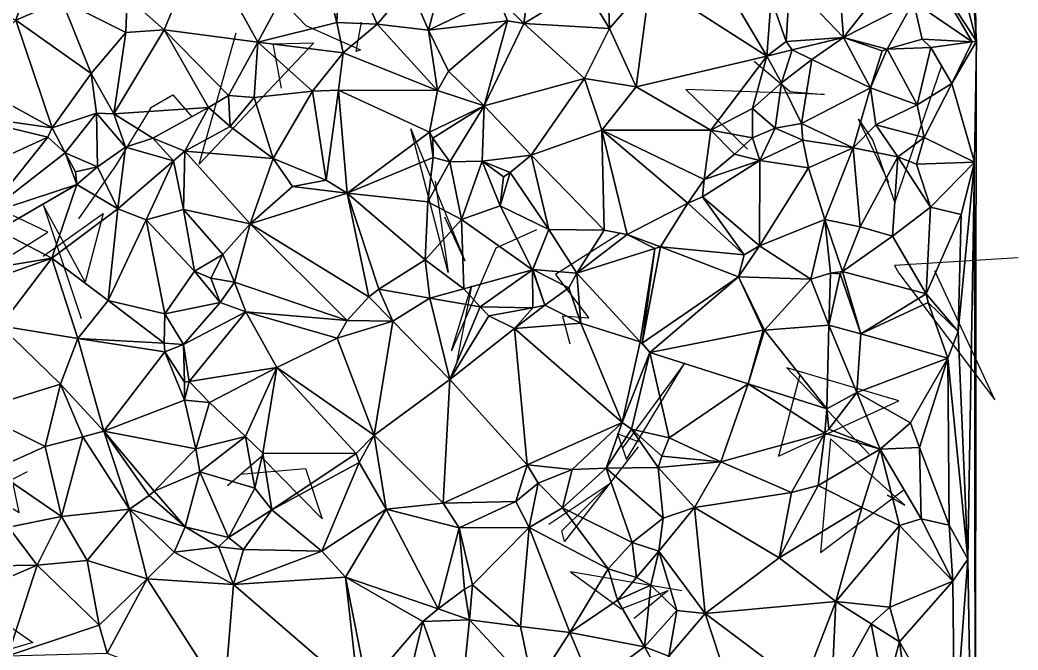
# Model space of a CAD drawing. Header units: metres. Extents: x -15.8 to 15.5, y -15.7 to 15.6.
# Drawn here: x 2.29 to 15.55, y -1.76 to 6.61 of the extents above; entities that cross this region are included whole.
import ezdxf

# ---------------------------------------------------------------- set-up
doc = ezdxf.new("R2010")
doc.units = ezdxf.units.M
doc.layers.add('CRACKS', color=1, linetype='Continuous')
doc.layers.add('STREET_MESH', color=7, linetype='Continuous')

msp = doc.modelspace()

# ---------------------------------------------------------------- linework, layer by layer
at = {"layer": 'CRACKS'}
for points in [[(5.796, 6.84, 0.1), (6.087, 6.532, 0.1), (6.812, 6.21, 0.1), (6.755, 6.187, 0.1), (6.825, 6.579, 0.1)], [(5.766, 5.702, 0.1), (5.654, 6.292, 0.1), (6.195, 6.301, 0.1), (4.671, 4.694, 0.1), (5.162, 6.435, 0.1)], [(12.043, 6.058, 0.1), (12.521, 5.658, 0.1), (12.977, 5.616, 0.1), (11.135, 5.684, 0.1), (11.952, 4.89, 0.1)], [(13.83, 4.449, 0.1), (13.427, 5.29, 0.1), (13.615, 5.009, 0.1), (13.911, 4.178, 0.1), (14.532, 6.003, 0.1)], [(3.075, 3.965, 0.1), (3.573, 4.685, 0.1), (4.037, 5.449, 0.1), (4.322, 5.614, 0.1), (4.573, 5.32, 0.1)], [(7.807, 4.466, 0.1), (7.976, 3.257, 0.1), (7.481, 5.16, 0.1), (8.2, 3.41, 0.1), (7.934, 3.99, 0.1)], [(0.919, 3.579, 0.1), (1.705, 3.194, 0.1), (2.662, 3.788, 0.1), (1.182, 4.494, 0.1), (2.106, 4.903, 0.1)], [(2.598, 3.471, 0.1), (3.394, 4.037, 0.1), (3.156, 3.128, 0.1), (2.605, 4.143, 0.1), (3.105, 2.646, 0.1)], [(9.152, 3.822, 0.1), (8.609, 3.58, 0.1), (8.023, 2.215, 0.1), (8.288, 3.076, 0.1), (8.092, 2.072, 0.1)], [(10.252, 3.77, 0.1), (9.405, 3.23, 0.1), (9.846, 2.65, 0.1), (9.496, 2.674, 0.1), (9.591, 2.31, 0.1)], [(15.545, 3.448, 0.1), (13.904, 3.347, 0.1), (13.962, 3.245, 0.1), (15.236, 1.563, 0.1), (14.438, 3.276, 0.1)], [(10.504, 1.009, 0.1), (10.224, 1.113, 0.1), (10.345, 0.773, 0.1), (11.12, 2.058, 0.1), (10.297, 0.932, 0.1)], [(12.647, 1.897, 0.1), (12.366, 0.817, 0.1), (13.96, 1.55, 0.1), (12.475, 1.991, 0.1), (13.567, 0.845, 0.1)], [(2.386, 0.609, 0.1), (1.619, 0.217, 0.1), (1.741, 0.401, 0.1), (2.279, 0.071, 0.1), (2.033, 1.266, 0.1)], [(10.501, 0.94, 0.1), (9.522, -0.316, 0.1), (9.488, -0.173, 0.1), (10.113, 0.439, 0.1), (9.314, -0.089, 0.1)], [(13.805, 0.303, 0.1), (14.041, 0.168, 0.1), (13.055, 1.048, 0.1), (12.924, -0.461, 0.1), (14.028, 0.37, 0.1)], [(5.215, 0.578, 0.1), (6.082, 0.654, 0.1), (6.305, -0.016, 0.1), (5.496, 0.808, 0.1), (5.048, 0.422, 0.1)], [(11.081, -0.968, 0.1), (9.6, -0.717, 0.1), (10.274, -1.208, 0.1), (10.899, -0.967, 0.1), (10.447, -1.338, 0.1)], [(1.287, -0.836, 0.1), (2.462, -1.657, 0.1), (1.635, -1.898, 0.1), (2.866, -2.43, 0.1), (1.96, -2.507, 0.1)]]:
    msp.add_polyline3d(points, dxfattribs=at)
at = {"layer": 'STREET_MESH'}
for points in [[(14.867, 12.585), (14.855, 8.264), (14.992, 6.327)], [(14.855, 8.264), (14.602, 7.82), (14.992, 6.327)], [(6.209, 7.72), (4.701, 7.662), (5.451, 6.311)], [(6.501, 6.571), (6.209, 7.72), (5.451, 6.311)], [(6.209, 7.72), (6.501, 6.571), (6.547, 7.669)], [(13.12, 7.767), (12.514, 7.121), (13.229, 6.374)], [(13.12, 7.767), (13.229, 6.374), (14.003, 7.362)], [(14.602, 7.82), (14.374, 7.276), (14.992, 6.327)], [(4.701, 7.662), (3.715, 6.914), (4.204, 6.475)], [(5.451, 6.311), (4.701, 7.662), (4.204, 6.475)], [(6.501, 6.571), (7.035, 6.549), (6.547, 7.669)], [(7.035, 6.549), (7.463, 7.059), (6.547, 7.669)], [(8.984, 6.559), (9.083, 7.328), (8.638, 6.914)], [(9.083, 7.328), (8.984, 6.559), (9.785, 7.047)], [(11.487, 7.349), (10.659, 7.122), (12.209, 6.128)], [(12.267, 6.893), (11.487, 7.349), (12.209, 6.128)], [(14.003, 7.362), (13.229, 6.374), (14.156, 6.847)], [(2.425, 7.159), (1.171, 7.087), (2.235, 6.602)], [(2.847, 6.867), (2.425, 7.159), (2.235, 6.602)], [(7.463, 7.059), (7.718, 6.47), (7.902, 7.184)], [(7.718, 6.47), (8.638, 6.914), (7.902, 7.184)], [(14.374, 7.276), (14.156, 6.847), (14.938, 6.316)], [(14.374, 7.276), (14.938, 6.316), (14.992, 6.327)], [(7.463, 7.059), (7.035, 6.549), (7.718, 6.47)], [(8.984, 6.559), (10.119, 6.494), (9.785, 7.047)], [(9.785, 7.047), (10.119, 6.494), (10.111, 6.744)], [(10.119, 6.494), (10.659, 7.122), (10.111, 6.744)], [(10.659, 7.122), (10.119, 6.494), (10.476, 5.719)], [(10.659, 7.122), (10.476, 5.719), (12.209, 6.128)], [(12.267, 6.893), (12.467, 6.321), (12.514, 7.121)], [(12.514, 7.121), (12.467, 6.321), (13.229, 6.374)], [(3.715, 6.914), (2.847, 6.867), (3.697, 6.442)], [(3.715, 6.914), (3.697, 6.442), (4.204, 6.475)], [(8.767, 6.597), (8.638, 6.914), (7.718, 6.47)], [(8.984, 6.559), (8.638, 6.914), (8.767, 6.597)], [(12.467, 6.321), (12.267, 6.893), (12.209, 6.128)], [(2.847, 6.867), (2.235, 6.602), (3.235, 5.898)], [(3.697, 6.442), (2.847, 6.867), (3.235, 5.898)], [(13.229, 6.374), (13.808, 6.22), (14.156, 6.847)], [(14.156, 6.847), (13.808, 6.22), (14.274, 6.351)], [(14.156, 6.847), (14.274, 6.351), (14.938, 6.316)], [(2.719, 5.175), (2.235, 6.602), (1.48, 5.858)], [(2.235, 6.602), (2.719, 5.175), (3.235, 5.898)], [(6.581, 6.169), (6.501, 6.571), (5.451, 6.311)], [(6.581, 6.169), (7.035, 6.549), (6.501, 6.571)], [(7.836, 5.671), (7.035, 6.549), (6.581, 6.169)], [(7.035, 6.549), (7.836, 5.671), (7.718, 6.47)], [(8.767, 6.597), (7.718, 6.47), (7.981, 5.925)], [(8.457, 5.469), (8.767, 6.597), (7.981, 5.925)], [(8.457, 5.469), (8.984, 6.559), (8.767, 6.597)], [(9.786, 5.831), (8.984, 6.559), (8.457, 5.469)], [(8.984, 6.559), (9.786, 5.831), (10.119, 6.494)], [(3.697, 6.442), (3.235, 5.898), (3.536, 5.359)], [(4.204, 6.475), (3.536, 5.359), (4.794, 5.446)], [(3.697, 6.442), (3.536, 5.359), (4.204, 6.475)], [(5.06, 5.606), (4.204, 6.475), (4.794, 5.446)], [(5.451, 6.311), (4.204, 6.475), (5.06, 5.606)], [(7.718, 6.47), (7.836, 5.671), (7.981, 5.925)], [(10.119, 6.494), (9.786, 5.831), (10.476, 5.719)], [(12.467, 6.321), (12.546, 6.208), (13.229, 6.374)], [(13.229, 6.374), (12.546, 6.208), (12.809, 6.083)], [(13.229, 6.374), (12.809, 6.083), (13.584, 5.706)], [(13.739, 6.195), (13.229, 6.374), (13.584, 5.706)], [(13.808, 6.22), (13.229, 6.374), (13.739, 6.195)], [(5.4, 5.576), (5.451, 6.311), (5.06, 5.606)], [(5.451, 6.311), (5.4, 5.576), (6.176, 5.663)], [(6.581, 6.169), (5.451, 6.311), (6.176, 5.663)], [(12.546, 6.208), (12.467, 6.321), (12.209, 6.128)], [(14.274, 6.351), (13.808, 6.22), (14.385, 6.243)], [(13.808, 6.22), (14.205, 5.482), (14.385, 6.243)], [(14.385, 6.243), (14.205, 5.482), (14.666, 5.762)], [(14.938, 6.316), (14.274, 6.351), (14.385, 6.243)], [(14.938, 6.316), (14.385, 6.243), (14.666, 5.762)], [(14.666, 5.762), (14.968, 4.718), (14.992, 6.327)], [(14.938, 6.316), (14.666, 5.762), (14.992, 6.327)], [(14.968, 4.718), (14.979, -6.691), (14.992, 6.327)], [(6.521, 5.677), (6.581, 6.169), (6.176, 5.663)], [(7.836, 5.671), (6.581, 6.169), (6.521, 5.677)], [(10.476, 5.719), (11.466, 5.145), (12.209, 6.128)], [(11.466, 5.145), (12.02, 5.43), (12.209, 6.128)], [(12.02, 5.43), (12.404, 5.771), (12.209, 6.128)], [(12.404, 5.771), (12.546, 6.208), (12.209, 6.128)], [(12.546, 6.208), (12.404, 5.771), (12.809, 6.083)], [(14.205, 5.482), (13.808, 6.22), (13.584, 5.706)], [(13.808, 6.22), (13.739, 6.195), (13.584, 5.706)], [(12.404, 5.771), (12.67, 5.234), (12.809, 6.083)], [(12.809, 6.083), (12.67, 5.234), (13.584, 5.706)], [(1.348, 5.368), (2.719, 5.175), (1.48, 5.858)], [(3.235, 5.898), (2.719, 5.175), (3.306, 5.37)], [(3.536, 5.359), (3.235, 5.898), (3.306, 5.37)], [(7.836, 5.671), (8.457, 5.469), (7.981, 5.925)], [(9.786, 5.831), (8.457, 5.469), (9.078, 4.811)], [(10.016, 5.142), (9.786, 5.831), (9.078, 4.811)], [(9.786, 5.831), (10.016, 5.142), (10.476, 5.719)], [(10.016, 5.142), (11.466, 5.145), (10.476, 5.719)], [(12.02, 5.43), (12.319, 5.169), (12.404, 5.771)], [(12.319, 5.169), (12.67, 5.234), (12.404, 5.771)], [(12.67, 5.234), (13.354, 4.908), (13.584, 5.706)], [(13.354, 4.908), (13.657, 5.215), (13.584, 5.706)], [(13.657, 5.215), (14.205, 5.482), (13.584, 5.706)], [(14.205, 5.482), (14.299, 5.047), (14.666, 5.762)], [(14.666, 5.762), (14.299, 5.047), (14.968, 4.718)], [(5.081, 5.192), (5.06, 5.606), (4.794, 5.446)], [(5.081, 5.192), (5.4, 5.576), (5.06, 5.606)], [(5.652, 4.767), (5.4, 5.576), (5.081, 5.192)], [(5.4, 5.576), (5.652, 4.767), (6.176, 5.663)], [(5.652, 4.767), (6.356, 4.48), (6.176, 5.663)], [(6.356, 4.48), (6.521, 5.677), (6.176, 5.663)], [(6.637, 4.308), (6.521, 5.677), (6.356, 4.48)], [(6.637, 4.308), (7.73, 5.117), (6.521, 5.677)], [(7.73, 5.117), (7.836, 5.671), (6.521, 5.677)], [(8.457, 5.469), (7.836, 5.671), (7.73, 5.117)], [(3.536, 5.359), (4.057, 5.037), (4.794, 5.446)], [(4.057, 5.037), (4.48, 4.867), (4.794, 5.446)], [(4.48, 4.867), (5.081, 5.192), (4.794, 5.446)], [(7.773, 5.036), (8.457, 5.469), (7.73, 5.117)], [(7.773, 5.036), (8.001, 4.724), (8.457, 5.469)], [(8.457, 5.469), (8.001, 4.724), (8.431, 4.734)], [(8.457, 5.469), (8.431, 4.734), (9.078, 4.811)], [(13.657, 5.215), (14.299, 5.047), (14.205, 5.482)], [(1.348, 5.368), (1.267, 4.416), (2.662, 5.05)], [(2.719, 5.175), (1.348, 5.368), (2.662, 5.05)], [(2.719, 5.175), (2.891, 4.842), (3.306, 5.37)], [(2.891, 4.842), (3.322, 4.656), (3.306, 5.37)], [(3.693, 4.919), (3.536, 5.359), (3.306, 5.37)], [(3.322, 4.656), (3.693, 4.919), (3.306, 5.37)], [(3.693, 4.919), (4.057, 5.037), (3.536, 5.359)], [(12.017, 5.042), (12.02, 5.43), (11.466, 5.145)], [(12.017, 5.042), (12.319, 5.169), (12.02, 5.43)], [(2.891, 4.842), (2.719, 5.175), (2.662, 5.05)], [(4.48, 4.867), (5.652, 4.767), (5.081, 5.192)], [(12.67, 5.234), (12.319, 5.169), (12.686, 5.011)], [(13.354, 4.908), (12.67, 5.234), (12.686, 5.011)], [(13.95, 4.788), (13.657, 5.215), (13.354, 4.908)], [(13.95, 4.788), (14.299, 5.047), (13.657, 5.215)], [(1.267, 4.416), (1.842, 4.027), (2.662, 5.05)], [(1.842, 4.027), (2.891, 4.842), (2.662, 5.05)], [(4.057, 5.037), (3.693, 4.919), (4.329, 4.739)], [(4.48, 4.867), (4.057, 5.037), (4.329, 4.739)], [(7.73, 5.117), (6.637, 4.308), (7.777, 4.782)], [(7.773, 5.036), (7.73, 5.117), (7.777, 4.782)], [(10.047, 3.816), (10.016, 5.142), (9.078, 4.811)], [(10.016, 5.142), (11.379, 4.488), (11.466, 5.145)], [(10.016, 5.142), (11.158, 4.175), (11.379, 4.488)], [(10.356, 3.758), (11.158, 4.175), (10.016, 5.142)], [(10.047, 3.816), (10.356, 3.758), (10.016, 5.142)], [(11.379, 4.488), (11.781, 4.827), (11.466, 5.145)], [(11.781, 4.827), (12.017, 5.042), (11.466, 5.145)], [(12.017, 5.042), (11.781, 4.827), (12.118, 4.743)], [(12.017, 5.042), (12.118, 4.743), (12.319, 5.169)], [(12.319, 5.169), (12.118, 4.743), (12.686, 5.011)], [(14.197, 4.692), (14.299, 5.047), (13.95, 4.788)], [(14.299, 5.047), (14.197, 4.692), (14.968, 4.718)], [(3.322, 4.656), (3.589, 4.1), (3.693, 4.919)], [(3.693, 4.919), (3.589, 4.1), (4.329, 4.739)], [(8.001, 4.724), (7.773, 5.036), (7.777, 4.782)], [(12.118, 4.743), (12.764, 4.646), (12.686, 5.011)], [(12.764, 4.646), (13.354, 4.908), (12.686, 5.011)], [(12.764, 4.646), (12.979, 3.96), (13.354, 4.908)], [(13.354, 4.908), (12.979, 3.96), (13.449, 3.862)], [(13.95, 4.788), (13.354, 4.908), (13.449, 3.862)], [(2.891, 4.842), (1.842, 4.027), (3.048, 4.423)], [(3.03, 4.591), (2.891, 4.842), (3.048, 4.423)], [(3.03, 4.591), (3.322, 4.656), (2.891, 4.842)], [(4.461, 4.092), (4.48, 4.867), (4.329, 4.739)], [(4.48, 4.867), (4.461, 4.092), (5.346, 3.901)], [(5.652, 4.767), (4.48, 4.867), (5.346, 3.901)], [(6.637, 4.308), (7.707, 4.192), (7.777, 4.782)], [(7.707, 4.192), (8.001, 4.724), (7.777, 4.782)], [(9.078, 4.811), (8.431, 4.734), (8.803, 4.58)], [(9.316, 3.827), (9.078, 4.811), (8.803, 4.58)], [(10.047, 3.816), (9.078, 4.811), (9.316, 3.827)], [(12.118, 4.743), (11.781, 4.827), (11.379, 4.488)], [(13.879, 3.738), (13.95, 4.788), (13.449, 3.862)], [(13.95, 4.788), (13.879, 3.738), (14.381, 4.12)], [(14.197, 4.692), (13.95, 4.788), (14.381, 4.12)], [(3.322, 4.656), (3.03, 4.591), (3.048, 4.423)], [(3.589, 4.1), (3.322, 4.656), (3.048, 4.423)], [(3.589, 4.1), (3.965, 3.956), (4.329, 4.739)], [(3.965, 3.956), (4.461, 4.092), (4.329, 4.739)], [(5.912, 4.397), (5.652, 4.767), (5.346, 3.901)], [(5.912, 4.397), (6.356, 4.48), (5.652, 4.767)], [(8.001, 4.724), (7.707, 4.192), (8.155, 3.957)], [(8.001, 4.724), (8.155, 3.957), (8.431, 4.734)], [(8.155, 3.957), (8.668, 4.138), (8.431, 4.734)], [(8.431, 4.734), (8.713, 4.525), (8.803, 4.58)], [(8.668, 4.138), (8.713, 4.525), (8.431, 4.734)], [(12.118, 4.743), (11.354, 4.258), (12.111, 3.607)], [(11.354, 4.258), (12.118, 4.743), (11.379, 4.488)], [(12.118, 4.743), (12.111, 3.607), (12.764, 4.646)], [(12.764, 4.646), (12.111, 3.607), (12.979, 3.96)], [(14.197, 4.692), (14.381, 4.12), (14.968, 4.718)], [(14.381, 4.12), (14.792, 4.026), (14.968, 4.718)], [(14.968, 4.718), (14.75, 2.472), (14.88, -0.551)], [(14.792, 4.026), (14.75, 2.472), (14.968, 4.718)], [(14.968, 4.718), (14.88, -0.551), (14.979, -6.691)], [(8.668, 4.138), (9.316, 3.827), (8.803, 4.58)], [(8.713, 4.525), (8.668, 4.138), (8.803, 4.58)], [(3.048, 4.423), (1.842, 4.027), (1.998, 3.817)], [(2.713, 3.447), (3.048, 4.423), (1.998, 3.817)], [(2.713, 3.447), (3.589, 4.1), (3.048, 4.423)], [(6.637, 4.308), (5.912, 4.397), (5.346, 3.901)], [(6.637, 4.308), (6.356, 4.48), (5.912, 4.397)], [(11.158, 4.175), (11.354, 4.258), (11.379, 4.488)], [(6.637, 4.308), (5.346, 3.901), (6.923, 2.934)], [(7.055, 3.034), (6.637, 4.308), (6.923, 2.934)], [(7.671, 3.424), (6.637, 4.308), (7.055, 3.034)], [(7.671, 3.424), (7.707, 4.192), (6.637, 4.308)], [(11.354, 4.258), (11.158, 4.175), (11.907, 3.488)], [(11.354, 4.258), (11.907, 3.488), (12.111, 3.607)], [(7.707, 4.192), (7.671, 3.424), (8.155, 3.957)], [(8.668, 4.138), (8.155, 3.957), (9.096, 3.292)], [(8.668, 4.138), (9.096, 3.292), (9.316, 3.827)], [(11.158, 4.175), (10.356, 3.758), (10.797, 3.594)], [(11.158, 4.175), (10.797, 3.594), (11.907, 3.488)], [(14.381, 4.12), (13.879, 3.738), (14.327, 2.971)], [(14.381, 4.12), (14.327, 2.971), (14.792, 4.026)], [(3.589, 4.1), (2.713, 3.447), (3.464, 2.882)], [(3.965, 3.956), (3.589, 4.1), (3.464, 2.882)], [(4.461, 4.092), (3.965, 3.956), (4.61, 3.273)], [(4.985, 3.493), (4.461, 4.092), (4.61, 3.273)], [(4.461, 4.092), (4.985, 3.493), (5.346, 3.901)], [(14.792, 4.026), (14.327, 2.971), (14.75, 2.472)], [(4.214, 2.708), (3.965, 3.956), (3.464, 2.882)], [(3.965, 3.956), (4.214, 2.708), (4.61, 3.273)], [(4.985, 3.493), (5.142, 3.126), (5.346, 3.901)], [(5.142, 3.126), (6.637, 2.618), (5.346, 3.901)], [(5.346, 3.901), (6.637, 2.618), (6.923, 2.934)], [(8.155, 3.957), (7.671, 3.424), (8.186, 3.038)], [(9.096, 3.292), (8.155, 3.957), (8.186, 3.038)], [(12.111, 3.607), (12.792, 3.165), (12.979, 3.96)], [(12.792, 3.165), (13.053, 3.246), (12.979, 3.96)], [(12.979, 3.96), (13.216, 3.266), (13.449, 3.862)], [(12.979, 3.96), (13.053, 3.246), (13.216, 3.266)], [(13.216, 3.266), (13.879, 3.738), (13.449, 3.862)], [(2.185, 3.357), (2.713, 3.447), (1.998, 3.817)], [(9.096, 3.292), (9.103, 3.294), (9.316, 3.827)], [(9.103, 3.294), (9.688, 3.247), (9.316, 3.827)], [(9.688, 3.247), (10.047, 3.816), (9.316, 3.827)], [(10.356, 3.758), (10.047, 3.816), (9.688, 3.247)], [(10.722, 3.574), (10.356, 3.758), (9.688, 3.247)], [(10.356, 3.758), (10.722, 3.574), (10.797, 3.594)], [(13.879, 3.738), (13.216, 3.266), (14.327, 2.971)], [(10.797, 3.594), (10.554, 2.318), (11.833, 3.199)], [(10.797, 3.594), (10.722, 3.574), (10.554, 2.318)], [(11.907, 3.488), (10.797, 3.594), (11.833, 3.199)], [(12.792, 3.165), (12.111, 3.607), (11.833, 3.199)], [(12.111, 3.607), (11.907, 3.488), (11.833, 3.199)], [(2.713, 3.447), (2.064, 3.217), (2.033, 2.547)], [(3.061, 2.378), (2.713, 3.447), (2.033, 2.547)], [(2.713, 3.447), (2.185, 3.357), (2.064, 3.217)], [(2.713, 3.447), (3.061, 2.378), (3.464, 2.882)], [(4.828, 3.181), (4.985, 3.493), (4.61, 3.273)], [(4.985, 3.493), (4.828, 3.181), (5.142, 3.126)], [(10.722, 3.574), (9.688, 3.247), (10.529, 2.335)], [(10.554, 2.318), (10.722, 3.574), (10.529, 2.335)], [(7.735, 2.916), (7.671, 3.424), (7.055, 3.034)], [(7.671, 3.424), (7.735, 2.916), (8.186, 3.038)], [(4.61, 3.273), (4.214, 2.708), (4.952, 2.857)], [(4.828, 3.181), (4.61, 3.273), (4.952, 2.857)], [(5.142, 3.126), (4.828, 3.181), (4.952, 2.857)], [(9.096, 3.292), (8.186, 3.038), (8.403, 2.8)], [(9.104, 2.785), (9.096, 3.292), (8.403, 2.8)], [(9.261, 2.823), (9.103, 3.294), (9.096, 3.292)], [(9.104, 2.785), (9.261, 2.823), (9.096, 3.292)], [(9.103, 3.294), (9.58, 3.051), (9.688, 3.247)], [(9.103, 3.294), (9.261, 2.823), (9.58, 3.051)], [(9.58, 3.051), (9.739, 2.582), (9.688, 3.247)], [(9.688, 3.247), (9.739, 2.582), (10.529, 2.335)], [(10.554, 2.318), (10.655, 2.194), (11.833, 3.199)], [(10.655, 2.194), (12.162, 2.488), (11.833, 3.199)], [(12.162, 2.488), (12.178, 2.49), (11.833, 3.199)], [(12.178, 2.49), (12.792, 3.165), (11.833, 3.199)], [(13.032, 2.557), (13.053, 3.246), (12.792, 3.165)], [(13.183, 3.236), (13.053, 3.246), (13.032, 2.557)], [(13.183, 3.236), (13.032, 2.557), (13.457, 2.443)], [(13.053, 3.246), (13.183, 3.236), (13.216, 3.266)], [(13.216, 3.266), (13.183, 3.236), (13.457, 2.443)], [(14.327, 2.971), (13.216, 3.266), (13.457, 2.443)], [(5.289, 2.731), (5.142, 3.126), (4.952, 2.857)], [(5.289, 2.731), (6.637, 2.618), (5.142, 3.126)], [(9.58, 3.051), (9.261, 2.823), (9.739, 2.582)], [(12.178, 2.49), (13.032, 2.557), (12.792, 3.165)], [(6.637, 2.618), (7.242, 2.61), (6.923, 2.934)], [(7.242, 2.61), (7.055, 3.034), (6.923, 2.934)], [(7.735, 2.916), (7.055, 3.034), (7.242, 2.61)], [(7.999, 1.836), (7.735, 2.916), (7.242, 2.61)], [(8.186, 3.038), (7.735, 2.916), (8.403, 2.8)], [(8.403, 2.8), (7.735, 2.916), (7.999, 1.836)], [(14.353, 2.856), (14.327, 2.971), (13.457, 2.443)], [(14.327, 2.971), (14.353, 2.856), (14.75, 2.472)], [(3.061, 2.378), (4.204, 2.317), (3.464, 2.882)], [(4.204, 2.317), (4.214, 2.708), (3.464, 2.882)], [(4.214, 2.708), (4.464, 2.299), (4.952, 2.857)], [(4.464, 2.299), (5.289, 2.731), (4.952, 2.857)], [(8.519, 2.68), (8.403, 2.8), (7.999, 1.836)], [(8.519, 2.68), (9.104, 2.785), (8.403, 2.8)], [(8.858, 2.512), (9.104, 2.785), (8.519, 2.68)], [(8.858, 2.512), (9.261, 2.823), (9.104, 2.785)], [(9.739, 2.582), (9.261, 2.823), (8.858, 2.512)], [(14.611, 2.117), (14.353, 2.856), (13.457, 2.443)], [(14.353, 2.856), (14.611, 2.117), (14.75, 2.472)], [(4.204, 2.317), (4.464, 2.299), (4.214, 2.708)], [(4.464, 2.299), (4.536, 1.806), (5.289, 2.731)], [(5.289, 2.731), (4.536, 1.806), (5.704, 1.992)], [(6.502, 2.383), (5.289, 2.731), (5.704, 1.992)], [(6.637, 2.618), (5.289, 2.731), (6.502, 2.383)], [(8.858, 2.512), (8.519, 2.68), (7.999, 1.836)], [(2.033, 2.547), (1.678, 1.417), (2.828, 1.774)], [(3.061, 2.378), (2.033, 2.547), (2.828, 1.774)], [(6.637, 2.618), (6.502, 2.383), (7.242, 2.61)], [(6.502, 2.383), (6.993, 1.095), (7.242, 2.61)], [(6.993, 1.095), (7.999, 1.836), (7.242, 2.61)], [(9.739, 2.582), (8.858, 2.512), (10.288, 1.265)], [(10.529, 2.335), (9.739, 2.582), (10.288, 1.265)], [(12.178, 2.49), (13.006, 1.446), (13.032, 2.557)], [(13.006, 1.446), (13.406, 1.663), (13.032, 2.557)], [(13.032, 2.557), (13.406, 1.663), (13.457, 2.443)], [(8.858, 2.512), (7.999, 1.836), (9.028, 0.702)], [(8.858, 2.512), (9.028, 0.702), (10.288, 1.265)], [(12.162, 2.488), (10.655, 2.194), (11.96, 1.776)], [(12.178, 2.49), (12.162, 2.488), (11.96, 1.776)], [(13.006, 1.446), (12.178, 2.49), (11.96, 1.776)], [(13.406, 1.663), (14.611, 2.117), (13.457, 2.443)], [(14.75, 2.472), (14.611, 2.117), (14.88, -0.551)], [(3.406, 1.151), (3.061, 2.378), (2.828, 1.774)], [(4.204, 2.317), (3.061, 2.378), (4.213, 2.202)], [(3.061, 2.378), (3.406, 1.151), (4.213, 2.202)], [(4.464, 2.299), (4.204, 2.317), (4.213, 2.202)], [(4.478, 1.801), (4.464, 2.299), (4.213, 2.202)], [(4.536, 1.806), (4.464, 2.299), (4.478, 1.801)], [(6.993, 1.095), (6.502, 2.383), (5.704, 1.992)], [(10.655, 2.194), (10.529, 2.335), (10.288, 1.265)], [(10.655, 2.194), (10.554, 2.318), (10.529, 2.335)], [(3.406, 1.151), (4.475, 1.562), (4.213, 2.202)], [(4.475, 1.562), (4.478, 1.801), (4.213, 2.202)], [(10.412, 1.175), (10.655, 2.194), (10.288, 1.265)], [(10.914, 1.059), (10.655, 2.194), (10.412, 1.175)], [(10.655, 2.194), (10.914, 1.059), (11.96, 1.776)], [(4.536, 1.806), (4.809, 1.53), (5.704, 1.992)], [(4.809, 1.53), (5.287, 1.077), (5.704, 1.992)], [(5.287, 1.077), (5.517, 0.856), (5.704, 1.992)], [(5.517, 0.856), (6.754, 0.854), (5.704, 1.992)], [(6.754, 0.854), (6.993, 1.095), (5.704, 1.992)], [(14.611, 2.117), (13.406, 1.663), (14.118, 1.261)], [(14.611, 2.117), (14.118, 1.261), (14.238, 0.932)], [(14.631, -0.1), (14.611, 2.117), (14.238, 0.932)], [(14.611, 2.117), (14.631, -0.1), (14.88, -0.551)], [(1.678, 1.417), (2.626, 0.947), (2.828, 1.774)], [(2.626, 0.947), (3.124, 1.075), (2.828, 1.774)], [(3.124, 1.075), (3.406, 1.151), (2.828, 1.774)], [(4.475, 1.562), (4.536, 1.806), (4.478, 1.801)], [(4.809, 1.53), (4.536, 1.806), (4.475, 1.562)], [(7.91, 0.193), (7.999, 1.836), (6.993, 1.095)], [(7.999, 1.836), (7.91, 0.193), (9.028, 0.702)], [(10.914, 1.059), (11.6, 0.743), (11.96, 1.776)], [(11.6, 0.743), (12.981, 1.122), (11.96, 1.776)], [(12.981, 1.122), (13.006, 1.446), (11.96, 1.776)], [(13.031, 1.174), (13.406, 1.663), (13.006, 1.446)], [(13.406, 1.663), (13.031, 1.174), (13.713, 0.911)], [(13.406, 1.663), (13.713, 0.911), (14.118, 1.261)], [(4.626, 0.916), (4.475, 1.562), (3.406, 1.151)], [(4.809, 1.53), (4.475, 1.562), (4.626, 0.916)], [(5.287, 1.077), (4.809, 1.53), (4.626, 0.916)], [(1.935, 0.636), (2.626, 0.947), (1.678, 1.417)], [(12.981, 1.122), (13.031, 1.174), (13.006, 1.446)], [(9.028, 0.702), (9.624, 0.64), (10.288, 1.265)], [(9.624, 0.64), (10.074, 0.66), (10.288, 1.265)], [(10.074, 0.66), (10.412, 1.175), (10.288, 1.265)], [(14.118, 1.261), (13.713, 0.911), (14.238, 0.932)], [(2.842, 0.016), (3.124, 1.075), (2.626, 0.947)], [(3.124, 1.075), (2.842, 0.016), (3.747, 0.114)], [(3.124, 1.075), (3.747, 0.114), (3.406, 1.151)], [(4.074, 0.353), (4.626, 0.916), (3.406, 1.151)], [(3.747, 0.114), (4.007, 0.293), (3.406, 1.151)], [(4.007, 0.293), (4.074, 0.353), (3.406, 1.151)], [(4.682, 0.61), (5.287, 1.077), (4.626, 0.916)], [(5.287, 1.077), (4.682, 0.61), (5.408, 0.392)], [(5.517, 0.856), (5.287, 1.077), (5.408, 0.392)], [(6.754, 0.854), (6.797, 0.731), (6.993, 1.095)], [(6.797, 0.731), (7.154, 0.114), (6.993, 1.095)], [(7.154, 0.114), (7.91, 0.193), (6.993, 1.095)], [(10.074, 0.66), (10.765, 0.666), (10.412, 1.175)], [(10.765, 0.666), (10.813, 0.817), (10.412, 1.175)], [(10.813, 0.817), (10.914, 1.059), (10.412, 1.175)], [(12.981, 1.122), (11.6, 0.743), (12.537, 0.337)], [(12.89, 0.426), (12.981, 1.122), (12.537, 0.337)], [(12.981, 1.122), (12.89, 0.426), (13.713, 0.911)], [(13.031, 1.174), (12.981, 1.122), (13.713, 0.911)], [(1.935, 0.636), (2.842, 0.016), (2.626, 0.947)], [(10.914, 1.059), (10.813, 0.817), (11.6, 0.743)], [(13.713, 0.911), (14.259, -0.013), (14.238, 0.932)], [(14.259, -0.013), (14.631, -0.1), (14.238, 0.932)], [(4.074, 0.353), (4.682, 0.61), (4.626, 0.916)], [(5.638, 0.107), (5.517, 0.856), (5.408, 0.392)], [(5.638, 0.107), (6.754, 0.854), (5.517, 0.856)], [(6.797, 0.731), (6.754, 0.854), (5.638, 0.107)], [(10.813, 0.817), (10.765, 0.666), (11.6, 0.743)], [(13.713, 0.911), (12.89, 0.426), (13.469, 0.137)], [(13.972, -0.104), (13.713, 0.911), (13.469, 0.137)], [(13.972, -0.104), (14.259, -0.013), (13.713, 0.911)], [(6.797, 0.731), (5.638, 0.107), (6.298, -0.443)], [(7.154, 0.114), (6.797, 0.731), (6.298, -0.443)], [(7.91, 0.193), (8.875, 0.217), (9.028, 0.702)], [(8.875, 0.217), (9.174, 0.46), (9.028, 0.702)], [(9.174, 0.46), (9.624, 0.64), (9.028, 0.702)], [(10.834, -0.007), (10.765, 0.666), (10.074, 0.66)], [(10.765, 0.666), (11.248, 0.134), (11.6, 0.743)], [(10.765, 0.666), (10.834, -0.007), (11.248, 0.134)], [(11.6, 0.743), (11.248, 0.134), (12.537, 0.337)], [(2.842, 0.016), (1.935, 0.636), (2.141, -0.126)], [(4.682, 0.61), (4.074, 0.353), (4.486, -0.121)], [(5.059, -0.263), (4.682, 0.61), (4.486, -0.121)], [(4.682, 0.61), (5.059, -0.263), (5.408, 0.392)], [(9.624, 0.64), (9.174, 0.46), (9.498, 0.132)], [(10.074, 0.66), (9.624, 0.64), (9.498, 0.132)], [(10.423, -0.327), (10.074, 0.66), (9.498, 0.132)], [(10.423, -0.327), (10.834, -0.007), (10.074, 0.66)], [(9.174, 0.46), (8.875, 0.217), (9.054, -0.13)], [(9.174, 0.46), (9.054, -0.13), (9.498, 0.132)], [(12.371, -0.53), (12.89, 0.426), (12.537, 0.337)], [(13.469, 0.137), (12.89, 0.426), (12.371, -0.53)], [(4.007, 0.293), (3.747, 0.114), (4.486, -0.121)], [(4.074, 0.353), (4.007, 0.293), (4.486, -0.121)], [(5.059, -0.263), (5.638, 0.107), (5.408, 0.392)], [(11.248, 0.134), (12.371, -0.53), (12.537, 0.337)], [(7.154, 0.114), (8.122, -0.134), (7.91, 0.193)], [(8.122, -0.134), (8.875, 0.217), (7.91, 0.193)], [(8.875, 0.217), (8.122, -0.134), (9.054, -0.13)], [(11.391, -1.271), (11.248, 0.134), (10.776, -0.444)], [(11.248, 0.134), (10.834, -0.007), (10.776, -0.444)], [(11.248, 0.134), (11.391, -1.271), (12.371, -0.53)], [(13.469, 0.137), (12.371, -0.53), (13.126, -1.112)], [(13.972, -0.104), (13.469, 0.137), (13.126, -1.112)], [(2.842, 0.016), (2.141, -0.126), (2.521, -0.63)], [(3.184, -0.567), (2.842, 0.016), (2.521, -0.63)], [(2.842, 0.016), (3.184, -0.567), (3.747, 0.114)], [(3.747, 0.114), (3.184, -0.567), (3.981, -0.809)], [(4.337, -0.456), (3.747, 0.114), (3.981, -0.809)], [(3.747, 0.114), (4.337, -0.456), (4.486, -0.121)], [(5.638, 0.107), (5.059, -0.263), (5.261, -0.42)], [(6.298, -0.443), (5.638, 0.107), (5.261, -0.42)], [(6.613, -0.79), (7.154, 0.114), (6.298, -0.443)], [(7.846, -1.21), (7.154, 0.114), (6.613, -0.79)], [(7.846, -1.21), (8.122, -0.134), (7.154, 0.114)], [(9.054, -0.13), (10.101, -0.678), (9.498, 0.132)], [(10.101, -0.678), (10.423, -0.327), (9.498, 0.132)], [(2.141, -0.126), (1.658, -0.644), (2.521, -0.63)], [(4.337, -0.456), (4.926, -0.385), (4.486, -0.121)], [(4.926, -0.385), (5.059, -0.263), (4.486, -0.121)], [(8.122, -0.134), (8.302, -0.892), (9.054, -0.13)], [(8.302, -0.892), (8.939, -1.442), (9.054, -0.13)], [(9.054, -0.13), (8.939, -1.442), (9.594, -1.524)], [(10.101, -0.678), (9.054, -0.13), (9.594, -1.524)], [(10.834, -0.007), (10.423, -0.327), (10.776, -0.444)], [(13.842, -1.189), (13.972, -0.104), (13.126, -1.112)], [(14.677, -0.841), (13.972, -0.104), (13.842, -1.189)], [(14.259, -0.013), (13.972, -0.104), (14.677, -0.841)], [(14.631, -0.1), (14.259, -0.013), (14.677, -0.841)], [(14.631, -0.1), (14.677, -0.841), (14.88, -0.551)], [(5.059, -0.263), (4.926, -0.385), (5.261, -0.42)], [(7.846, -1.21), (8.196, -0.946), (8.122, -0.134)], [(8.196, -0.946), (8.302, -0.892), (8.122, -0.134)], [(5.125, -0.885), (4.926, -0.385), (4.337, -0.456)], [(4.926, -0.385), (5.125, -0.885), (5.261, -0.42)], [(10.478, -0.793), (10.423, -0.327), (10.101, -0.678)], [(10.423, -0.327), (10.478, -0.793), (10.776, -0.444)], [(5.125, -0.885), (4.337, -0.456), (3.981, -0.809)], [(5.125, -0.885), (6.298, -0.443), (5.261, -0.42)], [(5.125, -0.885), (6.613, -0.79), (6.298, -0.443)], [(10.478, -0.793), (10.671, -0.893), (10.776, -0.444)], [(10.671, -0.893), (11.014, -1.229), (10.776, -0.444)], [(11.014, -1.229), (11.391, -1.271), (10.776, -0.444)], [(2.521, -0.63), (1.504, -1.065), (2.129, -1.831)], [(1.658, -0.644), (1.504, -1.065), (2.521, -0.63)], [(2.521, -0.63), (2.129, -1.831), (3.345, -1.425)], [(3.184, -0.567), (2.521, -0.63), (3.345, -1.425)], [(3.981, -0.809), (3.184, -0.567), (3.345, -1.425)], [(12.371, -0.53), (11.391, -1.271), (13.126, -1.112)], [(14.677, -0.841), (14.7, -2.927), (14.88, -0.551)], [(14.88, -0.551), (14.7, -2.927), (14.979, -6.691)], [(5.125, -0.885), (6.789, -2.321), (6.613, -0.79)], [(6.613, -0.79), (6.902, -2.242), (7.641, -1.376)], [(6.613, -0.79), (6.789, -2.321), (6.902, -2.242)], [(7.846, -1.21), (6.613, -0.79), (7.641, -1.376)], [(10.224, -1.095), (10.101, -0.678), (9.594, -1.524)], [(10.224, -1.095), (10.478, -0.793), (10.101, -0.678)], [(10.671, -0.893), (10.478, -0.793), (10.224, -1.095)], [(3.45, -1.797), (3.981, -0.809), (3.345, -1.425)], [(5.003, -2.401), (3.981, -0.809), (3.45, -1.797)], [(5.003, -2.401), (5.125, -0.885), (3.981, -0.809)], [(5.125, -0.885), (5.003, -2.401), (6.789, -2.321)], [(8.302, -0.892), (8.196, -0.946), (8.262, -1.357)], [(8.302, -0.892), (8.262, -1.357), (8.939, -1.442)], [(10.583, -1.715), (10.671, -0.893), (10.224, -1.095)], [(11.014, -1.229), (10.671, -0.893), (10.583, -1.715)], [(14.677, -0.841), (13.842, -1.189), (13.972, -1.649)], [(14.677, -0.841), (13.972, -1.649), (14.7, -2.927)], [(8.196, -0.946), (7.846, -1.21), (8.262, -1.357)], [(10.583, -1.715), (10.224, -1.095), (9.594, -1.524)], [(11.391, -1.271), (12.686, -2.245), (13.126, -1.112)], [(12.686, -2.245), (13.068, -2.354), (13.126, -1.112)], [(13.068, -2.354), (13.595, -1.409), (13.126, -1.112)], [(13.595, -1.409), (13.842, -1.189), (13.126, -1.112)], [(13.842, -1.189), (13.595, -1.409), (13.972, -1.649)], [(8.262, -1.357), (7.846, -1.21), (7.641, -1.376)], [(11.014, -1.229), (10.583, -1.715), (10.91, -1.836)], [(11.391, -1.271), (11.014, -1.229), (10.91, -1.836)], [(11.894, -2.804), (11.391, -1.271), (10.91, -1.836)], [(11.391, -1.271), (11.894, -2.804), (12.686, -2.245)], [(2.129, -1.831), (3.45, -1.797), (3.345, -1.425)], [(6.902, -2.242), (7.333, -2.671), (7.641, -1.376)], [(7.333, -2.671), (8.117, -2.736), (7.641, -1.376)], [(8.117, -2.736), (8.262, -1.357), (7.641, -1.376)], [(8.262, -1.357), (8.117, -2.736), (9.109, -2.269)], [(8.939, -1.442), (8.262, -1.357), (9.109, -2.269)], [(9.594, -1.524), (8.939, -1.442), (9.109, -2.269)], [(13.774, -2.353), (13.595, -1.409), (13.068, -2.354)], [(13.595, -1.409), (13.774, -2.353), (13.972, -1.649)], [(9.594, -1.524), (9.109, -2.269), (9.889, -2.225)], [(10.583, -1.715), (9.594, -1.524), (9.889, -2.225)], [(10.742, -1.995), (10.583, -1.715), (9.889, -2.225)], [(10.583, -1.715), (10.742, -1.995), (10.91, -1.836)], [(13.774, -2.353), (14.084, -2.472), (13.972, -1.649)], [(13.972, -1.649), (14.084, -2.472), (14.7, -2.927)]]:
    msp.add_3dface(points, dxfattribs=at)

doc.saveas('drawing.dxf')
